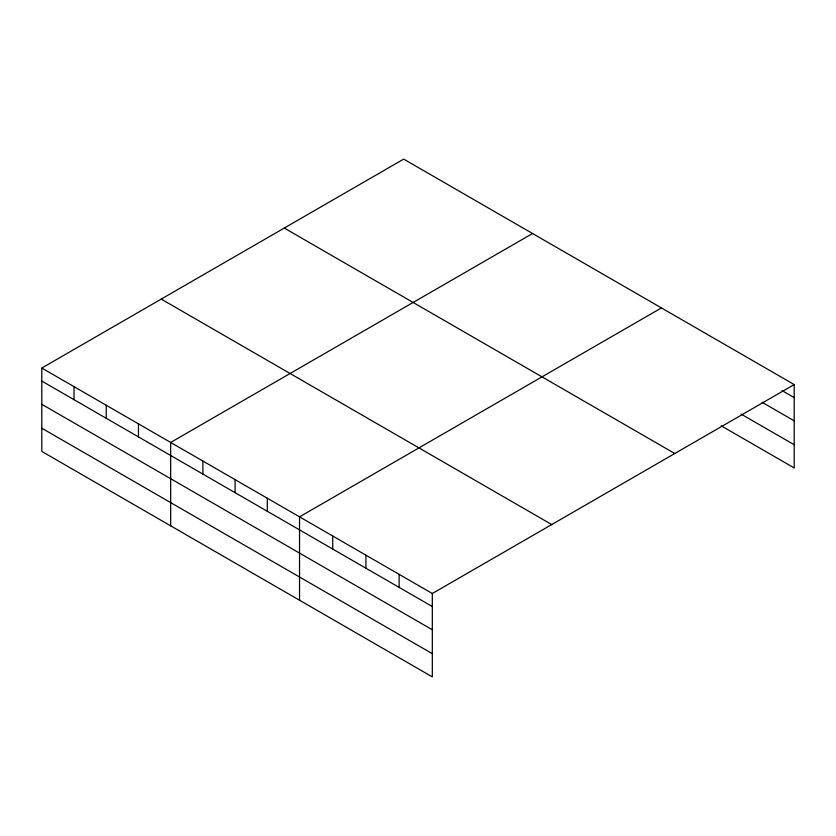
<?xml version="1.0" encoding="UTF-8"?>
<svg xmlns="http://www.w3.org/2000/svg" width="836" height="836" viewBox="0 0 836 836"><rect width="100%" height="100%" fill="white"/><g stroke="black" fill="none" stroke-linecap="round" stroke-linejoin="round"><path stroke-width="1.25" d="M432.316 629.759L432.316 593.508L41.8 368.049L41.8 451.43L432.316 676.888L432.316 629.759L41.8 404.3M721.175 425.796L794.2 467.951L794.2 384.57L403.683 159.112L41.8 368.049M532.553 233.516L170.669 442.443L170.669 525.834M661.422 307.92L299.539 516.847L299.539 600.227M432.316 593.508L794.2 384.57M782.026 390.59L794.2 397.612M762.108 402.304L794.2 420.821M741.093 414.081L794.2 444.742M284.261 228.061L674.777 453.52M161.223 299.1L551.739 524.559M41.8 381.08L432.316 606.549M41.8 428.21L432.316 653.679M399.117 574.342L399.117 587.384M365.928 555.177L365.928 568.219M332.728 536.012L332.728 549.053M267.321 498.246L267.321 511.287M235.104 479.645L235.104 492.686M202.887 461.044L202.887 474.085M138.452 423.842L138.452 436.883M106.235 405.241L106.235 418.282M74.017 386.64L74.017 399.681"/></g></svg>
